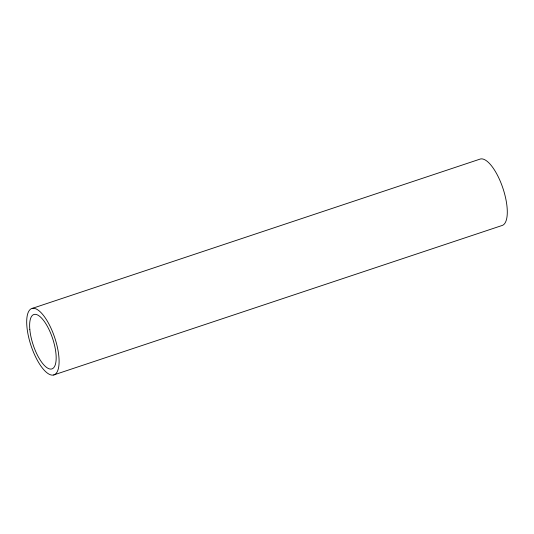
<?xml version="1.0" encoding="UTF-8"?>
<svg xmlns="http://www.w3.org/2000/svg" width="534" height="534" viewBox="0 0 534 534"><rect width="100%" height="100%" fill="white"/><g stroke="black" fill="none" stroke-linecap="round" stroke-linejoin="round"><path stroke-width="0.8" d="M32.194 308.412L480.38 159.005A34.984 12.496 71.6 0 1 503.268 189.316A34.984 12.496 71.6 0 1 501.806 225.588L53.62 374.995A34.984 12.496 71.6 0 1 27.007 327.642A34.984 12.496 71.6 0 1 48.093 322.476A34.984 12.496 71.6 0 1 53.62 374.995M29.817 329.498A28.662 10.239 71.6 0 0 51.404 369.034A28.662 10.239 71.6 0 0 47.506 326.581A28.662 10.239 71.6 0 0 29.817 329.498"/></g></svg>
